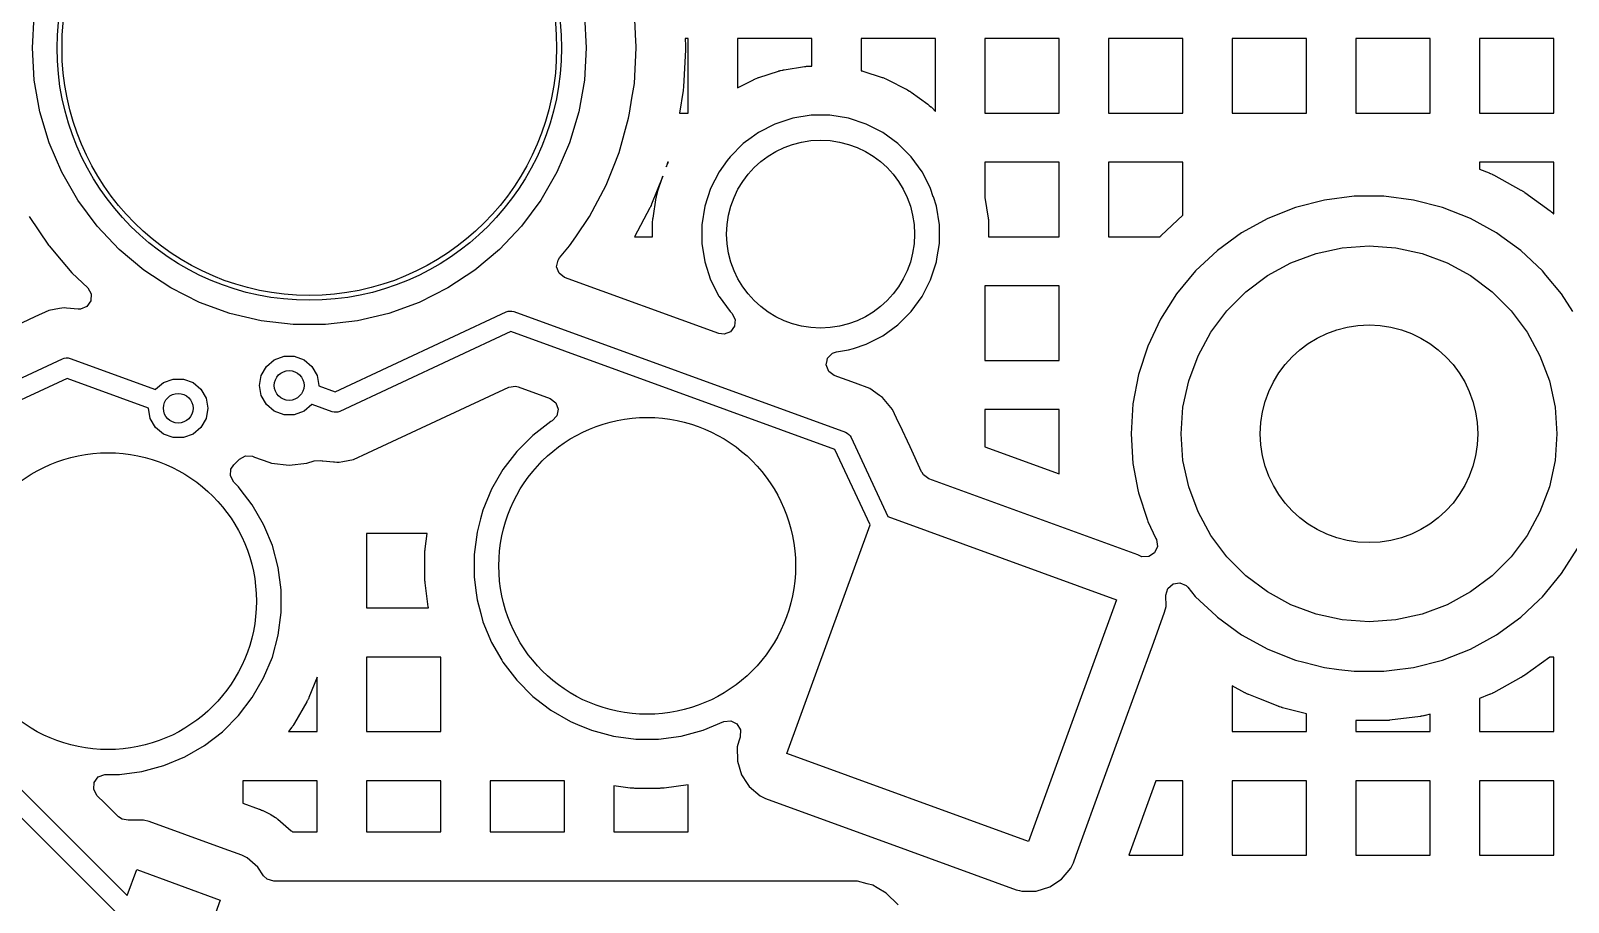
# Model space of a CAD drawing. Extents: x 2.49 to 8.57, y -5.87 to -1.87.
# Drawn here: x 7.235 to 7.847, y -5.226 to -4.879 of the extents above; entities that cross this region are included whole.
import ezdxf

# ---------------------------------------------------------------- set-up
doc = ezdxf.new("R2010")
doc.units = 0
doc.header["$MEASUREMENT"] = 0
doc.layers.add('BLACK', color=7, linetype='CONTINUOUS')

msp = doc.modelspace()

# ---------------------------------------------------------------- linework, layer by layer
at = {"layer": 'BLACK', "linetype": 'CONTINUOUS'}
for p, q in [((7.23543, -4.88594), (7.23618, -4.87314)), ((7.45516, -4.87314), (7.45591, -4.88594)), ((7.47566, -4.88325), (7.47504, -4.87187)), ((7.49646, -4.88221), (7.49523, -4.88221)), ((7.49523, -4.88221), (7.49539, -4.88514)), ((7.49646, -4.9018), (7.49646, -4.88221)), ((7.54568, -4.88221), (7.51607, -4.88221)), ((7.51607, -4.88221), (7.51607, -4.9018)), ((7.54568, -4.89313), (7.54568, -4.88221)), ((7.59489, -4.88221), (7.56528, -4.88221)), ((7.56528, -4.88221), (7.56528, -4.89495)), ((7.59489, -4.91117), (7.59489, -4.88221)), ((7.6441, -4.88221), (7.61449, -4.88221)), ((7.61449, -4.88221), (7.61449, -4.91181)), ((7.6441, -4.91181), (7.6441, -4.88221)), ((7.69331, -4.88221), (7.66371, -4.88221)), ((7.66371, -4.88221), (7.66371, -4.91181)), ((7.69331, -4.91181), (7.69331, -4.88221)), ((7.74253, -4.88221), (7.71292, -4.88221)), ((7.71292, -4.88221), (7.71292, -4.91181)), ((7.74253, -4.91181), (7.74253, -4.88221)), ((7.79174, -4.88221), (7.76213, -4.88221)), ((7.76213, -4.88221), (7.76213, -4.91181)), ((7.79174, -4.91181), (7.79174, -4.88221)), ((7.84095, -4.88221), (7.81134, -4.88221)), ((7.81134, -4.88221), (7.81134, -4.91181)), ((7.84095, -4.91181), (7.84095, -4.88221)), ((7.23618, -4.89874), (7.23543, -4.88594)), ((7.45591, -4.88594), (7.45516, -4.89874)), ((7.47504, -4.90001), (7.4758, -4.88594)), ((7.47576, -4.88527), (7.47566, -4.88325)), ((7.4758, -4.88594), (7.47576, -4.88527)), ((7.49539, -4.88674), (7.4946, -4.90134)), ((7.49539, -4.88514), (7.4954, -4.88527)), ((7.4954, -4.8866), (7.49539, -4.88674)), ((7.4954, -4.88527), (7.49541, -4.88554)), ((7.49541, -4.88634), (7.4954, -4.8866)), ((7.49541, -4.88554), (7.49541, -4.88567)), ((7.49541, -4.88567), (7.49541, -4.8862)), ((7.49541, -4.8862), (7.49541, -4.88634)), ((7.52458, -4.89767), (7.53239, -4.89513)), ((7.53239, -4.89513), (7.53257, -4.89508)), ((7.53257, -4.89508), (7.53294, -4.89497)), ((7.53294, -4.89497), (7.53301, -4.89495)), ((7.53301, -4.89495), (7.53313, -4.89492)), ((7.53313, -4.89492), (7.53388, -4.89474)), ((7.53388, -4.89474), (7.53406, -4.8947)), ((7.53406, -4.8947), (7.53444, -4.89463)), ((7.53444, -4.89463), (7.53463, -4.89459)), ((7.53463, -4.89459), (7.54274, -4.89331)), ((7.54274, -4.89331), (7.54293, -4.89328)), ((7.54293, -4.89328), (7.54331, -4.89324)), ((7.54331, -4.89324), (7.5435, -4.89322)), ((7.5435, -4.89322), (7.54427, -4.89316)), ((7.54427, -4.89316), (7.54446, -4.89315)), ((7.54446, -4.89315), (7.54485, -4.89313)), ((7.54485, -4.89313), (7.54504, -4.89313)), ((7.54504, -4.89313), (7.54568, -4.89313)), ((7.56528, -4.89495), (7.56535, -4.89497)), ((7.56535, -4.89497), (7.56572, -4.89508)), ((7.56572, -4.89508), (7.56591, -4.89513)), ((7.56591, -4.89513), (7.57371, -4.89767)), ((7.2384, -4.91136), (7.23618, -4.89874)), ((7.45516, -4.89874), (7.45293, -4.91136)), ((7.47407, -4.90592), (7.47504, -4.90001)), ((7.47504, -4.90001), (7.47504, -4.90001)), ((7.47504, -4.90001), (7.47504, -4.90001)), ((7.4946, -4.90134), (7.49459, -4.90147)), ((7.51607, -4.9018), (7.52245, -4.89855)), ((7.52245, -4.89855), (7.52262, -4.89847)), ((7.52262, -4.89847), (7.52297, -4.89831)), ((7.52297, -4.89831), (7.52315, -4.89823)), ((7.52315, -4.89823), (7.52386, -4.89794)), ((7.52386, -4.89794), (7.52403, -4.89787)), ((7.52403, -4.89787), (7.5244, -4.89773)), ((7.5244, -4.89773), (7.52458, -4.89767)), ((7.57371, -4.89767), (7.57389, -4.89773)), ((7.57389, -4.89773), (7.57426, -4.89787)), ((7.57426, -4.89787), (7.57444, -4.89794)), ((7.57444, -4.89794), (7.57515, -4.89823)), ((7.57515, -4.89823), (7.57532, -4.89831)), ((7.57532, -4.89831), (7.57567, -4.89847)), ((7.57567, -4.89847), (7.57585, -4.89855)), ((7.57585, -4.89855), (7.58316, -4.90228)), ((7.4731, -4.91181), (7.47407, -4.90592)), ((7.49443, -4.90292), (7.49297, -4.91181)), ((7.49445, -4.90279), (7.49443, -4.90292)), ((7.49448, -4.90252), (7.49445, -4.90279)), ((7.4945, -4.90239), (7.49448, -4.90252)), ((7.49456, -4.90186), (7.4945, -4.90239)), ((7.49457, -4.90173), (7.49456, -4.90186)), ((7.49459, -4.90147), (7.49457, -4.90173)), ((7.49646, -4.91181), (7.49646, -4.9018)), ((7.58316, -4.90228), (7.58333, -4.90237)), ((7.58333, -4.90237), (7.58367, -4.90256)), ((7.58367, -4.90256), (7.58383, -4.90266)), ((7.58383, -4.90266), (7.58449, -4.90306)), ((7.58449, -4.90306), (7.58465, -4.90316)), ((7.58465, -4.90316), (7.58497, -4.90338)), ((7.58497, -4.90338), (7.58513, -4.90349)), ((7.58513, -4.90349), (7.59177, -4.90831)), ((7.24208, -4.92364), (7.2384, -4.91136)), ((7.45293, -4.91136), (7.44926, -4.92364)), ((7.47276, -4.91391), (7.4731, -4.91181)), ((7.49297, -4.91181), (7.49646, -4.91181)), ((7.54543, -4.91273), (7.53808, -4.9139)), ((7.55287, -4.91273), (7.54543, -4.91273)), ((7.54543, -4.91273), (7.54543, -4.91273)), ((7.56021, -4.9139), (7.55287, -4.91273)), ((7.55287, -4.91273), (7.55287, -4.91273)), ((7.59177, -4.90831), (7.59193, -4.90843)), ((7.59193, -4.90843), (7.59223, -4.90867)), ((7.59223, -4.90867), (7.59238, -4.90879)), ((7.59238, -4.90879), (7.59296, -4.90929)), ((7.59296, -4.90929), (7.59311, -4.90942)), ((7.59311, -4.90942), (7.59339, -4.90968)), ((7.59339, -4.90968), (7.59353, -4.90981)), ((7.59353, -4.90981), (7.59489, -4.91117)), ((7.61449, -4.91181), (7.6441, -4.91181)), ((7.66371, -4.91181), (7.69331, -4.91181)), ((7.71292, -4.91181), (7.74253, -4.91181)), ((7.76213, -4.91181), (7.79174, -4.91181)), ((7.81134, -4.91181), (7.84095, -4.91181)), ((7.46899, -4.92749), (7.47276, -4.91391)), ((7.52437, -4.91957), (7.52154, -4.92163)), ((7.531, -4.9162), (7.52437, -4.91957)), ((7.53808, -4.9139), (7.531, -4.9162)), ((7.56729, -4.9162), (7.56021, -4.9139)), ((7.57284, -4.91902), (7.56729, -4.9162)), ((7.57392, -4.91957), (7.57284, -4.91902)), ((7.57994, -4.92395), (7.57392, -4.91957)), ((7.24716, -4.93541), (7.24208, -4.92364)), ((7.44926, -4.92364), (7.44418, -4.93541)), ((7.51836, -4.92395), (7.5131, -4.92921)), ((7.52154, -4.92163), (7.51836, -4.92395)), ((7.51836, -4.92395), (7.51836, -4.92395)), ((7.51836, -4.92395), (7.51836, -4.92395)), ((7.5852, -4.92921), (7.57994, -4.92395)), ((7.46671, -4.93321), (7.46899, -4.92749)), ((7.48774, -4.93321), (7.48866, -4.93142)), ((7.48825, -4.93142), (7.48781, -4.93299)), ((7.48866, -4.93142), (7.48825, -4.93142)), ((7.51199, -4.93072), (7.50872, -4.93523)), ((7.5131, -4.92921), (7.51199, -4.93072)), ((7.5131, -4.92921), (7.5131, -4.92921)), ((7.5131, -4.92921), (7.5131, -4.92921)), ((7.58957, -4.93523), (7.5852, -4.92921)), ((7.6441, -4.93142), (7.61449, -4.93142)), ((7.61449, -4.93142), (7.61449, -4.94518)), ((7.6441, -4.96102), (7.6441, -4.93142)), ((7.69331, -4.93142), (7.66371, -4.93142)), ((7.66371, -4.93142), (7.66371, -4.96102)), ((7.69331, -4.9341), (7.69331, -4.93142)), ((7.84095, -4.93142), (7.81134, -4.93142)), ((7.81134, -4.93142), (7.81134, -4.9341)), ((7.84095, -4.95195), (7.84095, -4.93142)), ((7.25357, -4.94651), (7.24716, -4.93541)), ((7.44418, -4.93541), (7.43777, -4.94651)), ((7.46377, -4.94058), (7.46671, -4.93321)), ((7.48632, -4.93697), (7.48189, -4.94808)), ((7.48428, -4.94324), (7.48632, -4.93697)), ((7.48777, -4.93312), (7.48774, -4.93321)), ((7.48781, -4.93299), (7.48777, -4.93312)), ((7.50872, -4.93523), (7.50535, -4.94186)), ((7.59073, -4.9375), (7.58957, -4.93523)), ((7.59295, -4.94186), (7.59073, -4.9375)), ((7.69331, -4.95249), (7.69331, -4.9341)), ((7.81134, -4.9341), (7.81524, -4.93565)), ((7.81524, -4.93565), (7.81539, -4.9357)), ((7.81539, -4.9357), (7.81567, -4.93583)), ((7.81567, -4.93583), (7.81581, -4.93589)), ((7.81581, -4.93589), (7.81637, -4.93615)), ((7.81637, -4.93615), (7.81651, -4.93622)), ((7.81651, -4.93622), (7.81678, -4.93636)), ((7.81678, -4.93636), (7.81692, -4.93643)), ((7.81692, -4.93643), (7.82788, -4.94246)), ((7.45717, -4.95303), (7.46377, -4.94058)), ((7.48389, -4.94473), (7.48407, -4.94398)), ((7.48407, -4.94398), (7.48412, -4.94379)), ((7.48412, -4.94379), (7.48422, -4.94342)), ((7.48422, -4.94342), (7.48428, -4.94324)), ((7.50535, -4.94186), (7.50305, -4.94893)), ((7.59401, -4.94513), (7.59295, -4.94186)), ((7.59295, -4.94186), (7.59295, -4.94186)), ((7.59295, -4.94186), (7.59295, -4.94186)), ((7.82788, -4.94246), (7.82801, -4.94253)), ((7.82801, -4.94253), (7.82828, -4.94269)), ((7.82828, -4.94269), (7.82841, -4.94277)), ((7.82841, -4.94277), (7.82893, -4.9431)), ((7.82893, -4.9431), (7.82905, -4.94319)), ((7.82905, -4.94319), (7.82931, -4.94336)), ((7.82931, -4.94336), (7.82944, -4.94345)), ((7.82944, -4.94345), (7.83956, -4.9508)), ((7.26122, -4.9568), (7.25357, -4.94651)), ((7.43777, -4.94651), (7.43012, -4.9568)), ((7.48122, -4.94953), (7.47513, -4.96102)), ((7.48128, -4.94941), (7.48122, -4.94953)), ((7.4814, -4.94917), (7.48128, -4.94941)), ((7.48146, -4.94905), (7.4814, -4.94917)), ((7.48168, -4.94857), (7.48146, -4.94905)), ((7.48173, -4.94845), (7.48168, -4.94857)), ((7.48184, -4.94821), (7.48173, -4.94845)), ((7.48189, -4.94808), (7.48184, -4.94821)), ((7.48246, -4.95359), (7.48374, -4.94548)), ((7.48374, -4.94548), (7.48378, -4.94529)), ((7.48378, -4.94529), (7.48385, -4.94492)), ((7.48385, -4.94492), (7.48389, -4.94473)), ((7.50305, -4.94893), (7.50188, -4.95628)), ((7.59403, -4.94518), (7.59401, -4.94513)), ((7.59525, -4.94893), (7.59403, -4.94518)), ((7.59641, -4.95628), (7.59525, -4.94893)), ((7.61449, -4.94518), (7.61452, -4.94529)), ((7.61452, -4.94529), (7.61455, -4.94548)), ((7.61455, -4.94548), (7.61583, -4.95359)), ((7.73816, -4.94938), (7.7271, -4.95376)), ((7.74968, -4.94643), (7.73816, -4.94938)), ((7.73816, -4.94938), (7.73816, -4.94938)), ((7.76147, -4.94494), (7.74968, -4.94643)), ((7.76148, -4.94494), (7.76147, -4.94494)), ((7.77337, -4.94494), (7.76148, -4.94494)), ((7.78517, -4.94643), (7.77337, -4.94494)), ((7.77337, -4.94494), (7.77337, -4.94494)), ((7.79668, -4.94938), (7.78517, -4.94643)), ((7.80774, -4.95376), (7.79668, -4.94938)), ((7.79668, -4.94938), (7.79668, -4.94938)), ((7.23416, -4.95303), (7.24184, -4.96435)), ((7.45175, -4.96102), (7.45717, -4.95303)), ((7.48228, -4.9557), (7.48229, -4.95532)), ((7.48228, -4.95589), (7.48228, -4.9557)), ((7.48228, -4.96102), (7.48228, -4.95589)), ((7.48229, -4.95532), (7.48231, -4.95512)), ((7.48231, -4.95512), (7.48237, -4.95436)), ((7.48237, -4.95436), (7.48239, -4.95417)), ((7.48239, -4.95417), (7.48243, -4.95378)), ((7.48243, -4.95378), (7.48246, -4.95359)), ((7.50188, -4.95628), (7.50188, -4.96372)), ((7.59641, -4.96372), (7.59641, -4.95628)), ((7.61583, -4.95359), (7.61586, -4.95378)), ((7.61586, -4.95378), (7.61591, -4.95417)), ((7.61591, -4.95417), (7.61593, -4.95436)), ((7.61593, -4.95436), (7.61599, -4.95512)), ((7.61599, -4.95512), (7.616, -4.95532)), ((7.616, -4.95532), (7.61601, -4.9557)), ((7.61601, -4.9557), (7.61602, -4.95589)), ((7.61602, -4.95589), (7.61602, -4.96102)), ((7.68475, -4.96054), (7.69331, -4.95249)), ((7.7271, -4.95376), (7.71668, -4.95949)), ((7.7271, -4.95376), (7.7271, -4.95376)), ((7.81816, -4.95949), (7.80774, -4.95376)), ((7.80774, -4.95376), (7.80774, -4.95376)), ((7.80774, -4.95376), (7.80774, -4.95376)), ((7.80774, -4.95376), (7.80774, -4.95376)), ((7.83956, -4.9508), (7.83968, -4.95089)), ((7.83968, -4.95089), (7.83992, -4.95108)), ((7.83992, -4.95108), (7.84004, -4.95118)), ((7.84004, -4.95118), (7.84052, -4.95157)), ((7.84052, -4.95157), (7.84063, -4.95167)), ((7.84063, -4.95167), (7.84087, -4.95187)), ((7.84087, -4.95187), (7.84095, -4.95195)), ((7.27002, -4.96612), (7.26122, -4.9568)), ((7.43012, -4.9568), (7.42132, -4.96612)), ((7.44927, -4.96469), (7.45175, -4.96102)), ((7.47513, -4.96102), (7.48228, -4.96102)), ((7.61602, -4.96102), (7.6441, -4.96102)), ((7.66371, -4.96102), (7.68426, -4.96102)), ((7.68426, -4.96102), (7.68431, -4.96098)), ((7.68431, -4.96098), (7.68442, -4.96086)), ((7.68442, -4.96086), (7.68464, -4.96065)), ((7.68464, -4.96065), (7.68475, -4.96054)), ((7.71668, -4.95949), (7.70706, -4.96648)), ((7.71668, -4.95949), (7.71668, -4.95949)), ((7.82027, -4.96102), (7.81816, -4.95949)), ((7.81816, -4.95949), (7.81816, -4.95949)), ((7.81816, -4.95949), (7.81816, -4.95949)), ((7.82778, -4.96648), (7.82027, -4.96102)), ((7.24184, -4.96435), (7.24207, -4.96469)), ((7.24207, -4.96469), (7.24207, -4.96469)), ((7.24207, -4.96469), (7.24685, -4.97032)), ((7.27984, -4.97436), (7.27002, -4.96612)), ((7.42132, -4.96612), (7.4115, -4.97436)), ((7.44522, -4.96945), (7.44927, -4.96469)), ((7.50188, -4.96372), (7.50305, -4.97107)), ((7.59543, -4.96988), (7.59641, -4.96372)), ((7.70706, -4.96648), (7.69839, -4.97462)), ((7.70706, -4.96648), (7.70706, -4.96648)), ((7.73635, -4.9714), (7.74635, -4.96767)), ((7.74635, -4.96767), (7.75678, -4.9654)), ((7.75678, -4.9654), (7.76742, -4.96464)), ((7.76742, -4.96464), (7.77807, -4.9654)), ((7.77807, -4.9654), (7.7885, -4.96767)), ((7.7885, -4.96767), (7.7985, -4.9714)), ((7.83645, -4.97462), (7.82778, -4.96648)), ((7.82778, -4.96648), (7.82778, -4.96648)), ((7.82778, -4.96648), (7.82778, -4.96648)), ((7.24685, -4.97032), (7.25119, -4.97543)), ((7.29055, -4.98141), (7.27984, -4.97436)), ((7.4115, -4.97436), (7.40079, -4.98141)), ((7.44408, -4.973), (7.44464, -4.9703)), ((7.44506, -4.97557), (7.44408, -4.973)), ((7.44464, -4.9703), (7.44522, -4.96945)), ((7.50305, -4.97107), (7.50535, -4.97814)), ((7.59295, -4.97814), (7.59525, -4.97107)), ((7.59525, -4.97107), (7.59543, -4.96988)), ((7.69839, -4.97462), (7.69081, -4.98378)), ((7.72698, -4.97652), (7.73635, -4.9714)), ((7.7985, -4.9714), (7.80786, -4.97652)), ((7.83781, -4.97627), (7.83645, -4.97462)), ((7.25119, -4.97543), (7.2575, -4.9814)), ((7.44728, -4.9772), (7.44506, -4.97557)), ((7.5087, -4.99955), (7.44728, -4.9772)), ((7.50535, -4.97814), (7.50868, -4.98469)), ((7.58957, -4.98477), (7.59295, -4.97814)), ((7.6441, -4.98063), (7.61449, -4.98063)), ((7.61449, -4.98063), (7.61449, -5.01024)), ((7.6441, -5.01024), (7.6441, -4.98063)), ((7.71844, -4.98291), (7.72698, -4.97652)), ((7.80786, -4.97652), (7.81641, -4.98291)), ((7.84402, -4.98377), (7.83781, -4.97627)), ((7.25876, -4.98653), (7.25717, -4.98878)), ((7.2575, -4.9814), (7.25888, -4.98378)), ((7.25888, -4.98378), (7.25876, -4.98653)), ((7.30201, -4.98716), (7.29055, -4.98141)), ((7.40079, -4.98141), (7.38933, -4.98716)), ((7.50868, -4.98469), (7.50872, -4.98477)), ((7.50872, -4.98477), (7.5131, -4.99079)), ((7.5852, -4.99079), (7.58957, -4.98477)), ((7.69081, -4.98378), (7.68444, -4.99382)), ((7.71089, -4.99046), (7.71844, -4.98291)), ((7.81641, -4.98291), (7.82395, -4.99046)), ((7.84403, -4.98378), (7.84402, -4.98377)), ((7.84848, -4.99079), (7.84403, -4.98378)), ((7.23641, -4.99297), (7.20566, -5.00731)), ((7.24193, -4.9904), (7.23641, -4.99297)), ((7.23641, -4.99297), (7.23641, -4.99297)), ((7.24622, -4.98964), (7.24193, -4.9904)), ((7.24193, -4.9904), (7.24193, -4.9904)), ((7.24806, -4.98932), (7.24622, -4.98964)), ((7.24622, -4.98964), (7.24622, -4.98964)), ((7.24905, -4.9894), (7.24806, -4.98932)), ((7.24806, -4.98932), (7.24806, -4.98932)), ((7.24806, -4.98932), (7.24806, -4.98932)), ((7.24806, -4.98932), (7.24806, -4.98932)), ((7.24806, -4.98932), (7.24806, -4.98932)), ((7.25372, -4.98981), (7.24905, -4.9894)), ((7.24905, -4.9894), (7.24905, -4.9894)), ((7.25462, -4.98981), (7.25372, -4.98981)), ((7.25717, -4.98878), (7.25462, -4.98981)), ((7.31405, -4.99154), (7.30201, -4.98716)), ((7.32653, -4.9945), (7.31405, -4.99154)), ((7.35595, -5.0227), (7.42406, -4.99094)), ((7.37729, -4.99154), (7.36481, -4.9945)), ((7.38933, -4.98716), (7.37729, -4.99154)), ((7.42406, -4.99094), (7.42479, -4.99069)), ((7.42479, -4.99069), (7.42557, -4.99065)), ((7.42557, -4.99065), (7.42632, -4.99062)), ((7.42632, -4.99062), (7.42707, -4.99081)), ((7.42707, -4.99081), (7.55904, -5.03884)), ((7.5131, -4.99079), (7.5131, -4.99079)), ((7.5131, -4.99079), (7.51382, -4.99151)), ((7.51382, -4.99151), (7.51514, -4.99393)), ((7.57994, -4.99605), (7.5852, -4.99079)), ((7.70449, -4.999), (7.71089, -4.99046)), ((7.82395, -4.99046), (7.83035, -4.999)), ((7.33926, -4.99599), (7.32653, -4.9945)), ((7.35208, -4.99599), (7.33926, -4.99599)), ((7.36481, -4.9945), (7.35208, -4.99599)), ((7.42591, -4.99877), (7.3578, -5.03053)), ((7.55481, -5.04569), (7.42591, -4.99877)), ((7.51329, -4.99887), (7.51072, -4.99984)), ((7.51494, -4.99667), (7.51329, -4.99887)), ((7.51514, -4.99393), (7.51494, -4.99667)), ((7.57392, -5.00042), (7.57994, -4.99605)), ((7.68444, -4.99382), (7.67938, -5.00458)), ((7.68444, -4.99382), (7.68444, -4.99382)), ((7.69938, -5.00837), (7.70449, -4.999)), ((7.83035, -4.999), (7.83546, -5.00837)), ((7.51072, -4.99984), (7.5087, -4.99955)), ((7.56218, -5.00546), (7.56729, -5.0038)), ((7.56729, -5.0038), (7.57392, -5.00042)), ((7.67938, -5.00458), (7.6757, -5.01589)), ((7.67938, -5.00458), (7.67938, -5.00458)), ((7.20476, -5.02947), (7.24743, -5.00957)), ((7.24743, -5.00957), (7.24816, -5.00931)), ((7.24816, -5.00931), (7.24896, -5.00928)), ((7.24896, -5.00928), (7.2497, -5.00925)), ((7.2497, -5.00925), (7.25044, -5.00944)), ((7.25044, -5.00944), (7.28439, -5.0218)), ((7.32859, -5.01264), (7.33174, -5.01)), ((7.33174, -5.01), (7.33559, -5.0086)), ((7.33559, -5.0086), (7.33969, -5.0086)), ((7.33969, -5.0086), (7.34355, -5.01)), ((7.34355, -5.01), (7.34669, -5.01264)), ((7.55139, -5.01205), (7.55177, -5.01024)), ((7.55177, -5.01024), (7.55195, -5.00936)), ((7.55195, -5.00936), (7.55388, -5.0074)), ((7.55388, -5.0074), (7.55549, -5.00685)), ((7.55549, -5.00685), (7.56021, -5.0061)), ((7.56021, -5.0061), (7.56218, -5.00546)), ((7.61449, -5.01024), (7.6441, -5.01024)), ((7.69565, -5.01837), (7.69938, -5.00837)), ((7.83546, -5.00837), (7.83919, -5.01837)), ((7.24928, -5.0174), (7.20808, -5.03661)), ((7.2817, -5.02919), (7.24928, -5.0174)), ((7.32583, -5.02023), (7.32654, -5.01619)), ((7.32654, -5.01619), (7.32859, -5.01264)), ((7.34669, -5.01264), (7.34874, -5.01619)), ((7.34874, -5.01619), (7.34945, -5.02023)), ((7.55237, -5.01462), (7.55139, -5.01205)), ((7.55459, -5.01626), (7.55237, -5.01462)), ((7.56298, -5.01931), (7.55459, -5.01626)), ((7.6757, -5.01589), (7.67347, -5.02758)), ((7.28439, -5.0218), (7.28444, -5.02171)), ((7.28444, -5.02171), (7.28759, -5.01907)), ((7.28759, -5.01907), (7.29144, -5.01767)), ((7.29144, -5.01767), (7.29554, -5.01767)), ((7.29554, -5.01767), (7.2994, -5.01907)), ((7.2994, -5.01907), (7.30254, -5.02171)), ((7.30254, -5.02171), (7.30459, -5.02526)), ((7.32654, -5.02427), (7.32583, -5.02023)), ((7.34945, -5.02023), (7.34943, -5.02033)), ((7.34943, -5.02033), (7.35595, -5.0227)), ((7.36895, -5.04707), (7.42501, -5.02093)), ((7.42501, -5.02093), (7.42773, -5.02052)), ((7.42773, -5.02052), (7.42874, -5.02077)), ((7.42874, -5.02077), (7.44157, -5.02544)), ((7.5687, -5.02139), (7.56298, -5.01931)), ((7.56298, -5.01931), (7.56298, -5.01931)), ((7.57264, -5.02415), (7.5687, -5.02139)), ((7.5687, -5.02139), (7.5687, -5.02139)), ((7.5687, -5.02139), (7.5687, -5.02139)), ((7.69338, -5.0288), (7.69565, -5.01837)), ((7.83919, -5.01837), (7.84146, -5.0288)), ((7.28168, -5.0293), (7.2817, -5.02919)), ((7.28239, -5.03334), (7.28168, -5.0293)), ((7.30459, -5.02526), (7.3053, -5.0293)), ((7.3053, -5.0293), (7.30459, -5.03334)), ((7.32859, -5.02782), (7.32654, -5.02427)), ((7.33174, -5.03046), (7.32859, -5.02782)), ((7.34669, -5.02782), (7.34355, -5.03046)), ((7.34674, -5.02773), (7.34669, -5.02782)), ((7.35479, -5.03066), (7.34674, -5.02773)), ((7.44157, -5.02544), (7.44378, -5.02707)), ((7.44378, -5.02707), (7.44476, -5.02964)), ((7.44476, -5.02964), (7.4442, -5.03233)), ((7.5738, -5.02496), (7.57264, -5.02415)), ((7.5778, -5.02973), (7.5738, -5.02496)), ((7.5738, -5.02496), (7.5738, -5.02496)), ((7.5738, -5.02496), (7.5738, -5.02496)), ((7.58021, -5.0349), (7.5778, -5.02973)), ((7.5778, -5.02973), (7.5778, -5.02973)), ((7.6441, -5.02984), (7.61449, -5.02984)), ((7.61449, -5.02984), (7.61449, -5.0446)), ((7.6441, -5.05537), (7.6441, -5.02984)), ((7.67347, -5.02758), (7.67273, -5.03944)), ((7.67347, -5.02758), (7.67347, -5.02758)), ((7.69262, -5.03944), (7.69338, -5.0288)), ((7.84146, -5.0288), (7.84222, -5.03944)), ((7.28444, -5.03689), (7.28239, -5.03334)), ((7.30459, -5.03334), (7.30254, -5.03689)), ((7.33559, -5.03186), (7.33174, -5.03046)), ((7.33969, -5.03186), (7.33559, -5.03186)), ((7.34355, -5.03046), (7.33969, -5.03186)), ((7.35554, -5.03085), (7.35479, -5.03066)), ((7.35627, -5.03082), (7.35554, -5.03085)), ((7.35707, -5.03079), (7.35627, -5.03082)), ((7.3578, -5.03053), (7.35707, -5.03079)), ((7.44178, -5.03457), (7.43462, -5.04007)), ((7.44234, -5.03425), (7.44178, -5.03457)), ((7.4442, -5.03233), (7.44234, -5.03425)), ((7.58066, -5.03586), (7.58021, -5.0349)), ((7.58473, -5.0446), (7.58066, -5.03586)), ((7.58066, -5.03586), (7.58066, -5.03586)), ((7.28759, -5.03953), (7.28444, -5.03689)), ((7.29144, -5.04093), (7.28759, -5.03953)), ((7.29554, -5.04093), (7.29144, -5.04093)), ((7.2994, -5.03953), (7.29554, -5.04093)), ((7.30254, -5.03689), (7.2994, -5.03953)), ((7.43462, -5.04007), (7.42823, -5.04646)), ((7.55904, -5.03884), (7.55973, -5.03918)), ((7.55973, -5.03918), (7.56036, -5.03975)), ((7.56036, -5.03975), (7.56086, -5.04022)), ((7.56086, -5.04022), (7.56126, -5.04088)), ((7.56126, -5.04088), (7.57596, -5.0724)), ((7.67273, -5.03944), (7.67273, -5.03944)), ((7.67273, -5.03944), (7.67347, -5.05131)), ((7.69338, -5.05009), (7.69262, -5.03944)), ((7.84222, -5.03944), (7.84146, -5.05009)), ((7.31786, -5.0495), (7.32027, -5.04818)), ((7.32027, -5.04818), (7.32302, -5.04838)), ((7.36331, -5.0497), (7.36895, -5.04707)), ((7.36895, -5.04707), (7.36895, -5.04707)), ((7.42823, -5.04646), (7.42273, -5.05363)), ((7.56882, -5.07573), (7.55481, -5.04569)), ((7.58937, -5.05453), (7.58473, -5.0446)), ((7.61449, -5.0446), (7.6441, -5.05537)), ((7.31429, -5.05624), (7.31448, -5.0535)), ((7.31448, -5.0535), (7.31561, -5.05175)), ((7.31561, -5.05175), (7.31786, -5.0495)), ((7.32302, -5.04838), (7.32363, -5.04868)), ((7.32363, -5.04868), (7.32363, -5.04868)), ((7.32363, -5.04868), (7.32388, -5.0488)), ((7.32388, -5.0488), (7.32388, -5.0488)), ((7.32388, -5.0488), (7.32388, -5.0488)), ((7.32388, -5.0488), (7.32954, -5.05078)), ((7.32954, -5.05078), (7.33058, -5.05115)), ((7.33058, -5.05115), (7.33058, -5.05115)), ((7.33058, -5.05115), (7.33764, -5.05194)), ((7.33764, -5.05194), (7.3447, -5.05115)), ((7.33764, -5.05194), (7.33764, -5.05194)), ((7.33764, -5.05194), (7.33764, -5.05194)), ((7.3447, -5.05115), (7.34753, -5.05016)), ((7.3447, -5.05115), (7.3447, -5.05115)), ((7.3447, -5.05115), (7.3447, -5.05115)), ((7.34753, -5.05016), (7.35027, -5.05002)), ((7.35027, -5.05002), (7.35081, -5.05018)), ((7.35081, -5.05018), (7.35098, -5.05024)), ((7.35098, -5.05024), (7.35533, -5.05062)), ((7.35533, -5.05062), (7.35533, -5.05062)), ((7.35533, -5.05062), (7.35566, -5.05065)), ((7.35566, -5.05065), (7.35661, -5.05073)), ((7.35661, -5.05073), (7.35667, -5.05075)), ((7.35667, -5.05075), (7.35714, -5.05078)), ((7.35714, -5.05078), (7.35721, -5.05079)), ((7.35721, -5.05079), (7.35729, -5.05079)), ((7.35729, -5.05079), (7.3576, -5.05071)), ((7.3576, -5.05071), (7.35902, -5.05046)), ((7.35902, -5.05046), (7.36331, -5.0497)), ((7.42273, -5.05363), (7.41821, -5.06145)), ((7.67347, -5.05131), (7.67347, -5.05131)), ((7.67347, -5.05131), (7.67454, -5.0569)), ((7.69565, -5.06052), (7.69338, -5.05009)), ((7.84146, -5.05009), (7.83919, -5.06052)), ((7.31561, -5.05866), (7.31429, -5.05624)), ((7.31748, -5.06053), (7.31561, -5.05866)), ((7.58951, -5.05485), (7.58937, -5.05453)), ((7.59005, -5.05574), (7.58951, -5.05485)), ((7.59227, -5.05737), (7.59005, -5.05574)), ((7.67542, -5.08764), (7.59227, -5.05737)), ((7.67454, -5.0569), (7.67546, -5.06172)), ((7.31819, -5.06145), (7.31748, -5.06053)), ((7.31748, -5.06053), (7.31748, -5.06053)), ((7.31748, -5.06053), (7.31748, -5.06053)), ((7.32298, -5.06769), (7.31819, -5.06145)), ((7.41821, -5.06145), (7.41475, -5.0698)), ((7.41821, -5.06145), (7.41821, -5.06145)), ((7.67546, -5.06172), (7.6757, -5.06299)), ((7.6757, -5.06299), (7.67923, -5.07385)), ((7.69938, -5.07052), (7.69565, -5.06052)), ((7.83919, -5.06052), (7.83546, -5.07052)), ((7.32749, -5.07552), (7.32298, -5.06769)), ((7.32298, -5.06769), (7.32298, -5.06769)), ((7.32298, -5.06769), (7.32298, -5.06769)), ((7.41475, -5.0698), (7.41381, -5.0733)), ((7.57596, -5.0724), (7.66691, -5.10551)), ((7.70449, -5.07989), (7.69938, -5.07052)), ((7.83546, -5.07052), (7.83035, -5.07989)), ((7.32801, -5.07676), (7.32749, -5.07552)), ((7.32749, -5.07552), (7.32749, -5.07552)), ((7.32749, -5.07552), (7.32749, -5.07552)), ((7.33095, -5.08386), (7.32801, -5.07676)), ((7.41241, -5.07853), (7.41124, -5.08748)), ((7.41268, -5.07754), (7.41241, -5.07853)), ((7.41241, -5.07853), (7.41241, -5.07853)), ((7.41381, -5.0733), (7.41268, -5.07754)), ((7.53571, -5.16669), (7.56882, -5.07573)), ((7.67923, -5.07385), (7.67938, -5.0743)), ((7.67938, -5.0743), (7.68257, -5.08109)), ((7.33329, -5.09259), (7.33095, -5.08386)), ((7.39257, -5.07906), (7.36843, -5.07906)), ((7.36843, -5.07906), (7.36843, -5.10866)), ((7.39176, -5.08524), (7.39257, -5.07906)), ((7.68322, -5.08429), (7.6821, -5.0868)), ((7.68257, -5.08109), (7.6828, -5.08157)), ((7.6828, -5.08157), (7.68322, -5.08429)), ((7.71089, -5.08843), (7.70449, -5.07989)), ((7.83035, -5.07989), (7.82395, -5.08843)), ((7.39163, -5.087), (7.39164, -5.08668)), ((7.39163, -5.08716), (7.39163, -5.087)), ((7.39163, -5.09684), (7.39163, -5.08716)), ((7.39164, -5.08668), (7.39165, -5.08652)), ((7.39165, -5.08652), (7.39169, -5.08588)), ((7.39169, -5.08588), (7.39171, -5.08572)), ((7.39171, -5.08572), (7.39174, -5.0854)), ((7.39174, -5.0854), (7.39176, -5.08524)), ((7.41124, -5.08748), (7.41124, -5.09652)), ((7.67623, -5.08803), (7.67542, -5.08764)), ((7.67542, -5.08764), (7.67542, -5.08764)), ((7.67542, -5.08764), (7.67542, -5.08764)), ((7.67706, -5.08835), (7.67623, -5.08803)), ((7.67981, -5.08832), (7.67706, -5.08835)), ((7.6821, -5.0868), (7.67981, -5.08832)), ((7.71844, -5.09598), (7.71089, -5.08843)), ((7.82395, -5.08843), (7.81641, -5.09598)), ((7.84403, -5.0951), (7.8504, -5.08506)), ((7.33447, -5.10155), (7.33329, -5.09259)), ((7.39163, -5.097), (7.39163, -5.09684)), ((7.39164, -5.09732), (7.39163, -5.097)), ((7.41124, -5.09652), (7.41206, -5.10278)), ((7.72698, -5.10237), (7.71844, -5.09598)), ((7.81641, -5.09598), (7.80786, -5.10237)), ((7.83645, -5.10427), (7.84403, -5.0951)), ((7.33447, -5.10866), (7.33447, -5.10155)), ((7.39165, -5.09748), (7.39164, -5.09732)), ((7.39169, -5.09812), (7.39165, -5.09748)), ((7.39171, -5.09828), (7.39169, -5.09812)), ((7.39174, -5.0986), (7.39171, -5.09828)), ((7.39176, -5.09876), (7.39174, -5.0986)), ((7.39302, -5.10835), (7.39176, -5.09876)), ((7.41206, -5.10278), (7.41241, -5.10547)), ((7.6866, -5.10362), (7.68736, -5.10097)), ((7.68736, -5.10097), (7.68942, -5.09915)), ((7.68942, -5.09915), (7.69214, -5.09874)), ((7.69214, -5.09874), (7.69465, -5.09986)), ((7.69465, -5.09986), (7.69525, -5.10047)), ((7.69525, -5.10047), (7.69828, -5.10414)), ((7.73635, -5.10749), (7.72698, -5.10237)), ((7.80786, -5.10237), (7.7985, -5.10749)), ((7.33447, -5.11058), (7.33447, -5.10866)), ((7.36843, -5.10866), (7.39307, -5.10866)), ((7.39304, -5.10851), (7.39302, -5.10835)), ((7.39307, -5.10866), (7.39304, -5.10851)), ((7.41241, -5.10547), (7.41388, -5.11094)), ((7.66691, -5.10551), (7.6319, -5.2017)), ((7.68607, -5.11048), (7.68664, -5.10819)), ((7.68664, -5.10819), (7.6866, -5.10362)), ((7.69828, -5.10414), (7.69839, -5.10427)), ((7.69839, -5.10427), (7.70655, -5.11193)), ((7.74635, -5.11122), (7.73635, -5.10749)), ((7.7985, -5.10749), (7.7885, -5.11122)), ((7.82778, -5.11241), (7.83497, -5.10565)), ((7.83497, -5.10565), (7.83645, -5.10427)), ((7.33329, -5.11954), (7.33447, -5.11058)), ((7.41388, -5.11094), (7.41475, -5.1142)), ((7.41475, -5.1142), (7.41821, -5.12255)), ((7.68173, -5.12242), (7.68607, -5.11048)), ((7.70655, -5.11193), (7.70706, -5.11241)), ((7.70706, -5.11241), (7.70706, -5.11241)), ((7.70706, -5.11241), (7.71668, -5.1194)), ((7.75678, -5.11349), (7.74635, -5.11122)), ((7.76742, -5.11425), (7.75678, -5.11349)), ((7.77807, -5.11349), (7.76742, -5.11425)), ((7.7885, -5.11122), (7.77807, -5.11349)), ((7.81816, -5.1194), (7.82778, -5.11241)), ((7.33095, -5.12826), (7.33329, -5.11954)), ((7.71668, -5.1194), (7.71668, -5.1194)), ((7.71668, -5.1194), (7.71668, -5.1194)), ((7.71668, -5.1194), (7.7271, -5.12513)), ((7.80774, -5.12513), (7.81816, -5.1194)), ((7.41821, -5.12255), (7.41821, -5.12255)), ((7.41821, -5.12255), (7.41821, -5.12255)), ((7.41821, -5.12255), (7.42223, -5.1295)), ((7.66882, -5.15787), (7.68173, -5.12242)), ((7.7271, -5.12513), (7.7271, -5.12513)), ((7.7271, -5.12513), (7.7271, -5.12513)), ((7.7271, -5.12513), (7.7271, -5.12513)), ((7.7271, -5.12513), (7.73816, -5.1295)), ((7.79668, -5.1295), (7.80774, -5.12513)), ((7.80774, -5.12513), (7.80774, -5.12513)), ((7.80774, -5.12513), (7.80774, -5.12513)), ((7.80774, -5.12513), (7.80774, -5.12513)), ((7.32749, -5.13661), (7.33095, -5.12826)), ((7.39804, -5.12827), (7.36843, -5.12827)), ((7.36843, -5.12827), (7.36843, -5.15787)), ((7.39804, -5.15787), (7.39804, -5.12827)), ((7.42223, -5.1295), (7.42273, -5.13037)), ((7.42273, -5.13037), (7.42823, -5.13754)), ((7.73816, -5.1295), (7.73816, -5.1295)), ((7.73816, -5.1295), (7.74153, -5.13037)), ((7.74153, -5.13037), (7.74968, -5.13246)), ((7.74968, -5.13246), (7.75545, -5.13319)), ((7.75545, -5.13319), (7.76147, -5.13395)), ((7.77337, -5.13395), (7.7765, -5.13356)), ((7.7765, -5.13356), (7.78517, -5.13246)), ((7.78517, -5.13246), (7.79668, -5.1295)), ((7.79668, -5.1295), (7.79668, -5.1295)), ((7.83931, -5.12827), (7.82944, -5.13544)), ((7.84095, -5.12827), (7.83931, -5.12827)), ((7.84095, -5.15787), (7.84095, -5.12827)), ((7.32298, -5.14443), (7.32749, -5.13661)), ((7.34882, -5.13634), (7.34548, -5.14441)), ((7.34882, -5.15787), (7.34882, -5.13634)), ((7.42823, -5.13754), (7.42823, -5.13754)), ((7.42823, -5.13754), (7.43461, -5.14393)), ((7.71793, -5.14246), (7.71292, -5.1397)), ((7.71292, -5.1397), (7.71292, -5.15787)), ((7.76147, -5.13395), (7.76147, -5.13395)), ((7.76147, -5.13395), (7.76148, -5.13395)), ((7.76148, -5.13395), (7.76148, -5.13395)), ((7.76148, -5.13395), (7.77337, -5.13395)), ((7.77337, -5.13395), (7.77337, -5.13395)), ((7.77337, -5.13395), (7.77337, -5.13395)), ((7.77337, -5.13395), (7.77337, -5.13395)), ((7.82788, -5.13643), (7.81692, -5.14246)), ((7.82801, -5.13635), (7.82788, -5.13643)), ((7.82828, -5.1362), (7.82801, -5.13635)), ((7.82841, -5.13612), (7.82828, -5.1362)), ((7.82893, -5.13579), (7.82841, -5.13612)), ((7.82905, -5.1357), (7.82893, -5.13579)), ((7.82931, -5.13553), (7.82905, -5.1357)), ((7.82944, -5.13544), (7.82931, -5.13553)), ((7.31748, -5.1516), (7.32298, -5.14443)), ((7.34471, -5.146), (7.34463, -5.14614)), ((7.34486, -5.14571), (7.34471, -5.146)), ((7.34494, -5.14557), (7.34486, -5.14571)), ((7.34522, -5.14499), (7.34494, -5.14557)), ((7.34529, -5.14485), (7.34522, -5.14499)), ((7.34542, -5.14456), (7.34529, -5.14485)), ((7.34548, -5.14441), (7.34542, -5.14456)), ((7.43461, -5.14393), (7.43462, -5.14393)), ((7.43462, -5.14393), (7.43462, -5.14393)), ((7.43462, -5.14393), (7.43574, -5.14479)), ((7.43574, -5.14479), (7.44178, -5.14943)), ((7.71806, -5.14253), (7.71793, -5.14246)), ((7.71834, -5.14267), (7.71806, -5.14253)), ((7.71847, -5.14274), (7.71834, -5.14267)), ((7.71903, -5.143), (7.71847, -5.14274)), ((7.71917, -5.14306), (7.71903, -5.143)), ((7.71946, -5.14318), (7.71917, -5.14306)), ((7.7196, -5.14324), (7.71946, -5.14318)), ((7.7235, -5.14479), (7.7196, -5.14324)), ((7.73123, -5.14785), (7.7235, -5.14479)), ((7.81524, -5.14324), (7.81134, -5.14479)), ((7.81134, -5.14479), (7.81134, -5.15787)), ((7.81539, -5.14318), (7.81524, -5.14324)), ((7.81567, -5.14306), (7.81539, -5.14318)), ((7.81581, -5.143), (7.81567, -5.14306)), ((7.81637, -5.14274), (7.81581, -5.143)), ((7.81651, -5.14267), (7.81637, -5.14274)), ((7.81678, -5.14253), (7.81651, -5.14267)), ((7.81692, -5.14246), (7.81678, -5.14253)), ((7.3112, -5.15787), (7.31748, -5.1516)), ((7.31748, -5.1516), (7.31748, -5.1516)), ((7.31748, -5.1516), (7.31748, -5.1516)), ((7.34463, -5.14614), (7.3398, -5.15452)), ((7.44178, -5.14943), (7.44178, -5.14943)), ((7.44178, -5.14943), (7.44178, -5.14943)), ((7.44178, -5.14943), (7.44961, -5.15394)), ((7.73137, -5.1479), (7.73123, -5.14785)), ((7.73166, -5.14801), (7.73137, -5.1479)), ((7.73181, -5.14806), (7.73166, -5.14801)), ((7.73239, -5.14825), (7.73181, -5.14806)), ((7.73254, -5.14829), (7.73239, -5.14825)), ((7.73284, -5.14838), (7.73254, -5.14829)), ((7.73298, -5.14842), (7.73284, -5.14838)), ((7.74253, -5.15087), (7.73298, -5.14842)), ((7.74253, -5.15356), (7.74253, -5.15087)), ((7.78793, -5.15187), (7.77552, -5.15344)), ((7.78808, -5.15185), (7.78793, -5.15187)), ((7.78839, -5.1518), (7.78808, -5.15185)), ((7.78854, -5.15178), (7.78839, -5.1518)), ((7.78914, -5.15166), (7.78854, -5.15178)), ((7.78929, -5.15163), (7.78914, -5.15166)), ((7.78959, -5.15156), (7.78929, -5.15163)), ((7.78974, -5.15153), (7.78959, -5.15156)), ((7.79174, -5.15102), (7.78974, -5.15153)), ((7.79174, -5.15787), (7.79174, -5.15102)), ((7.2038, -5.15383), (7.27319, -5.22321)), ((7.30392, -5.16349), (7.31109, -5.15799)), ((7.31109, -5.15799), (7.3112, -5.15787)), ((7.31109, -5.15799), (7.31109, -5.15799)), ((7.31109, -5.15799), (7.31109, -5.15799)), ((7.33873, -5.15612), (7.33738, -5.15787)), ((7.33738, -5.15787), (7.34882, -5.15787)), ((7.33882, -5.15599), (7.33873, -5.15612)), ((7.33901, -5.15572), (7.33882, -5.15599)), ((7.3391, -5.15559), (7.33901, -5.15572)), ((7.33946, -5.15506), (7.3391, -5.15559)), ((7.33954, -5.15493), (7.33946, -5.15506)), ((7.33971, -5.15465), (7.33954, -5.15493)), ((7.3398, -5.15452), (7.33971, -5.15465)), ((7.36843, -5.15787), (7.39804, -5.15787)), ((7.44961, -5.15394), (7.44961, -5.15394)), ((7.44961, -5.15394), (7.44961, -5.15394)), ((7.44961, -5.15394), (7.45234, -5.15507)), ((7.45234, -5.15507), (7.45795, -5.1574)), ((7.45795, -5.1574), (7.46668, -5.15974)), ((7.49363, -5.15974), (7.50235, -5.1574)), ((7.50235, -5.1574), (7.51068, -5.15395)), ((7.51068, -5.15395), (7.51341, -5.15366)), ((7.51341, -5.15366), (7.51587, -5.15489)), ((7.51587, -5.15489), (7.51727, -5.15726)), ((7.51727, -5.15726), (7.51718, -5.16)), ((7.66219, -5.1761), (7.66882, -5.15787)), ((7.71292, -5.15787), (7.74253, -5.15787)), ((7.74253, -5.15787), (7.74253, -5.15356)), ((7.77367, -5.15356), (7.76213, -5.15356)), ((7.76213, -5.15356), (7.76213, -5.15787)), ((7.76213, -5.15787), (7.79174, -5.15787)), ((7.77383, -5.15356), (7.77367, -5.15356)), ((7.77414, -5.15355), (7.77383, -5.15356)), ((7.77429, -5.15354), (7.77414, -5.15355)), ((7.77491, -5.1535), (7.77429, -5.15354)), ((7.77506, -5.15349), (7.77491, -5.1535)), ((7.77537, -5.15346), (7.77506, -5.15349)), ((7.77552, -5.15344), (7.77537, -5.15346)), ((7.81134, -5.15787), (7.84095, -5.15787)), ((7.27022, -5.23138), (7.19939, -5.16055)), ((7.2961, -5.16801), (7.30392, -5.16349)), ((7.46668, -5.15974), (7.47564, -5.16092)), ((7.47564, -5.16092), (7.47564, -5.16092)), ((7.47564, -5.16092), (7.48467, -5.16092)), ((7.48467, -5.16092), (7.49363, -5.15974)), ((7.48467, -5.16092), (7.48467, -5.16092)), ((7.51655, -5.16172), (7.51599, -5.16401)), ((7.51599, -5.16401), (7.51603, -5.16968)), ((7.51713, -5.16013), (7.51655, -5.16172)), ((7.51718, -5.16), (7.51713, -5.16013)), ((7.28775, -5.17146), (7.2961, -5.16801)), ((7.51603, -5.16968), (7.51603, -5.16968)), ((7.51603, -5.16968), (7.51767, -5.1751)), ((7.6319, -5.2017), (7.53571, -5.16669)), ((7.26003, -5.17816), (7.26168, -5.17595)), ((7.26168, -5.17595), (7.26426, -5.17499)), ((7.26426, -5.17499), (7.26461, -5.17498)), ((7.26461, -5.17498), (7.27007, -5.17498)), ((7.27007, -5.17498), (7.27902, -5.1738)), ((7.27007, -5.17498), (7.27007, -5.17498)), ((7.27902, -5.1738), (7.28775, -5.17146)), ((7.51767, -5.1751), (7.51767, -5.1751)), ((7.51767, -5.1751), (7.51999, -5.17865)), ((7.65091, -5.20709), (7.66219, -5.1761)), ((7.25984, -5.1809), (7.26003, -5.17816)), ((7.26115, -5.18331), (7.25984, -5.1809)), ((7.34882, -5.17748), (7.31922, -5.17748)), ((7.31922, -5.17748), (7.31922, -5.18641)), ((7.34882, -5.19787), (7.34882, -5.17748)), ((7.39804, -5.17748), (7.36843, -5.17748)), ((7.36843, -5.17748), (7.36843, -5.19787)), ((7.39804, -5.19787), (7.39804, -5.17748)), ((7.44725, -5.17748), (7.41764, -5.17748)), ((7.41764, -5.17748), (7.41764, -5.19787)), ((7.44725, -5.17954), (7.44725, -5.17748)), ((7.44725, -5.19787), (7.44725, -5.17954)), ((7.47339, -5.1804), (7.46686, -5.17954)), ((7.46686, -5.17954), (7.46686, -5.19787)), ((7.47355, -5.18042), (7.47339, -5.1804)), ((7.47387, -5.18045), (7.47355, -5.18042)), ((7.47403, -5.18046), (7.47387, -5.18045)), ((7.47467, -5.1805), (7.47403, -5.18046)), ((7.47483, -5.18051), (7.47467, -5.1805)), ((7.47516, -5.18052), (7.47483, -5.18051)), ((7.47532, -5.18052), (7.47516, -5.18052)), ((7.48499, -5.18052), (7.47532, -5.18052)), ((7.48515, -5.18052), (7.48499, -5.18052)), ((7.48547, -5.18051), (7.48515, -5.18052)), ((7.48563, -5.1805), (7.48547, -5.18051)), ((7.48627, -5.18046), (7.48563, -5.1805)), ((7.48643, -5.18045), (7.48627, -5.18046)), ((7.48675, -5.18042), (7.48643, -5.18045)), ((7.48691, -5.1804), (7.48675, -5.18042)), ((7.49646, -5.17914), (7.48691, -5.1804)), ((7.49646, -5.19787), (7.49646, -5.17914)), ((7.51999, -5.17865), (7.52071, -5.17975)), ((7.52071, -5.17975), (7.52077, -5.17984)), ((7.52077, -5.17984), (7.52509, -5.18352)), ((7.68255, -5.17748), (7.67178, -5.20709)), ((7.69331, -5.17748), (7.68255, -5.17748)), ((7.69331, -5.20709), (7.69331, -5.17748)), ((7.74253, -5.17748), (7.71292, -5.17748)), ((7.71292, -5.17748), (7.71292, -5.20709)), ((7.74253, -5.20709), (7.74253, -5.17748)), ((7.79174, -5.17748), (7.76213, -5.17748)), ((7.76213, -5.17748), (7.76213, -5.20709)), ((7.79174, -5.20709), (7.79174, -5.17748)), ((7.84095, -5.17748), (7.81134, -5.17748)), ((7.81134, -5.17748), (7.81134, -5.20709)), ((7.84095, -5.20709), (7.84095, -5.17748)), ((7.26425, -5.18641), (7.26115, -5.18331)), ((7.26966, -5.19182), (7.26425, -5.18641)), ((7.31922, -5.18641), (7.32571, -5.18877)), ((7.32571, -5.18877), (7.32584, -5.18882)), ((7.32584, -5.18882), (7.32608, -5.18892)), ((7.32608, -5.18892), (7.3262, -5.18897)), ((7.52509, -5.18352), (7.5272, -5.18456)), ((7.5272, -5.18456), (7.58367, -5.20511)), ((7.27112, -5.19283), (7.26966, -5.19182)), ((7.27362, -5.19317), (7.27112, -5.19283)), ((7.27362, -5.19318), (7.27362, -5.19317)), ((7.27373, -5.19318), (7.27362, -5.19318)), ((7.27385, -5.1932), (7.27373, -5.19318)), ((7.27397, -5.19318), (7.27385, -5.1932)), ((7.27963, -5.19314), (7.27397, -5.19318)), ((7.28192, -5.1937), (7.27963, -5.19314)), ((7.31032, -5.20404), (7.28192, -5.1937)), ((7.3262, -5.18897), (7.32668, -5.18917)), ((7.32668, -5.18917), (7.3268, -5.18923)), ((7.3268, -5.18923), (7.32704, -5.18934)), ((7.32704, -5.18934), (7.32716, -5.18939)), ((7.32716, -5.18939), (7.33007, -5.19082)), ((7.33007, -5.19082), (7.33034, -5.19096)), ((7.33034, -5.19096), (7.33087, -5.19127)), ((7.33087, -5.19127), (7.33113, -5.19142)), ((7.33113, -5.19142), (7.33216, -5.1921)), ((7.33216, -5.1921), (7.33241, -5.19227)), ((7.33241, -5.19227), (7.3329, -5.19264)), ((7.3329, -5.19264), (7.33314, -5.19283)), ((7.33314, -5.19283), (7.33845, -5.19736)), ((7.33845, -5.19736), (7.3387, -5.1976)), ((7.3387, -5.1976), (7.33898, -5.19787)), ((7.33898, -5.19787), (7.34882, -5.19787)), ((7.36843, -5.19787), (7.39804, -5.19787)), ((7.41764, -5.19787), (7.44725, -5.19787)), ((7.46686, -5.19787), (7.49646, -5.19787)), ((7.31876, -5.20711), (7.31032, -5.20404)), ((7.32088, -5.20815), (7.31876, -5.20711)), ((7.31876, -5.20711), (7.31876, -5.20711)), ((7.31876, -5.20711), (7.31876, -5.20711)), ((7.58367, -5.20511), (7.62694, -5.22086)), ((7.64978, -5.21021), (7.65091, -5.20709)), ((7.67178, -5.20709), (7.69331, -5.20709)), ((7.71292, -5.20709), (7.74253, -5.20709)), ((7.76213, -5.20709), (7.79174, -5.20709)), ((7.81134, -5.20709), (7.84095, -5.20709)), ((7.27319, -5.22321), (7.27696, -5.21286)), ((7.27696, -5.21286), (7.31025, -5.22498)), ((7.32519, -5.21183), (7.32088, -5.20815)), ((7.32088, -5.20815), (7.32088, -5.20815)), ((7.32088, -5.20815), (7.32088, -5.20815)), ((7.32744, -5.21527), (7.32519, -5.21183)), ((7.32519, -5.21183), (7.32519, -5.21183)), ((7.64506, -5.21664), (7.64874, -5.21233)), ((7.64874, -5.21233), (7.64978, -5.21021)), ((7.32889, -5.2167), (7.32744, -5.21527)), ((7.33153, -5.21748), (7.32889, -5.2167)), ((7.55736, -5.21748), (7.33153, -5.21748)), ((7.55737, -5.21748), (7.55736, -5.21748)), ((7.55766, -5.21748), (7.55737, -5.21748)), ((7.56389, -5.21748), (7.55766, -5.21748)), ((7.5677, -5.2185), (7.56389, -5.21748)), ((7.5699, -5.21909), (7.5677, -5.2185)), ((7.57164, -5.22009), (7.5699, -5.21909)), ((7.64032, -5.21974), (7.64506, -5.21664)), ((7.31025, -5.22498), (7.30581, -5.23718)), ((7.57529, -5.2222), (7.57164, -5.22009)), ((7.57164, -5.22009), (7.57164, -5.22009)), ((7.57997, -5.22688), (7.57529, -5.2222)), ((7.57529, -5.2222), (7.57529, -5.2222)), ((7.62694, -5.22086), (7.62825, -5.22118)), ((7.62825, -5.22118), (7.62923, -5.22142)), ((7.62923, -5.22142), (7.63489, -5.22138)), ((7.63489, -5.22138), (7.64032, -5.21974))]:
    msp.add_line(p, q, dxfattribs=at)
at = {"layer": 'BLACK'}
for centre, radius in [((7.34567, -4.88594), 0.10039), ((7.34567, -4.88594), 0.09843), ((7.54915, -4.96), 0.0374), ((7.76742, -5.03944), 0.04331), ((7.33764, -5.02023), 0.00591), ((7.29349, -5.0293), 0.00591), ((7.48015, -5.092), 0.05906), ((7.26555, -5.10606), 0.05906)]:
    msp.add_circle(centre, radius, dxfattribs=at)

doc.saveas('drawing.dxf')
